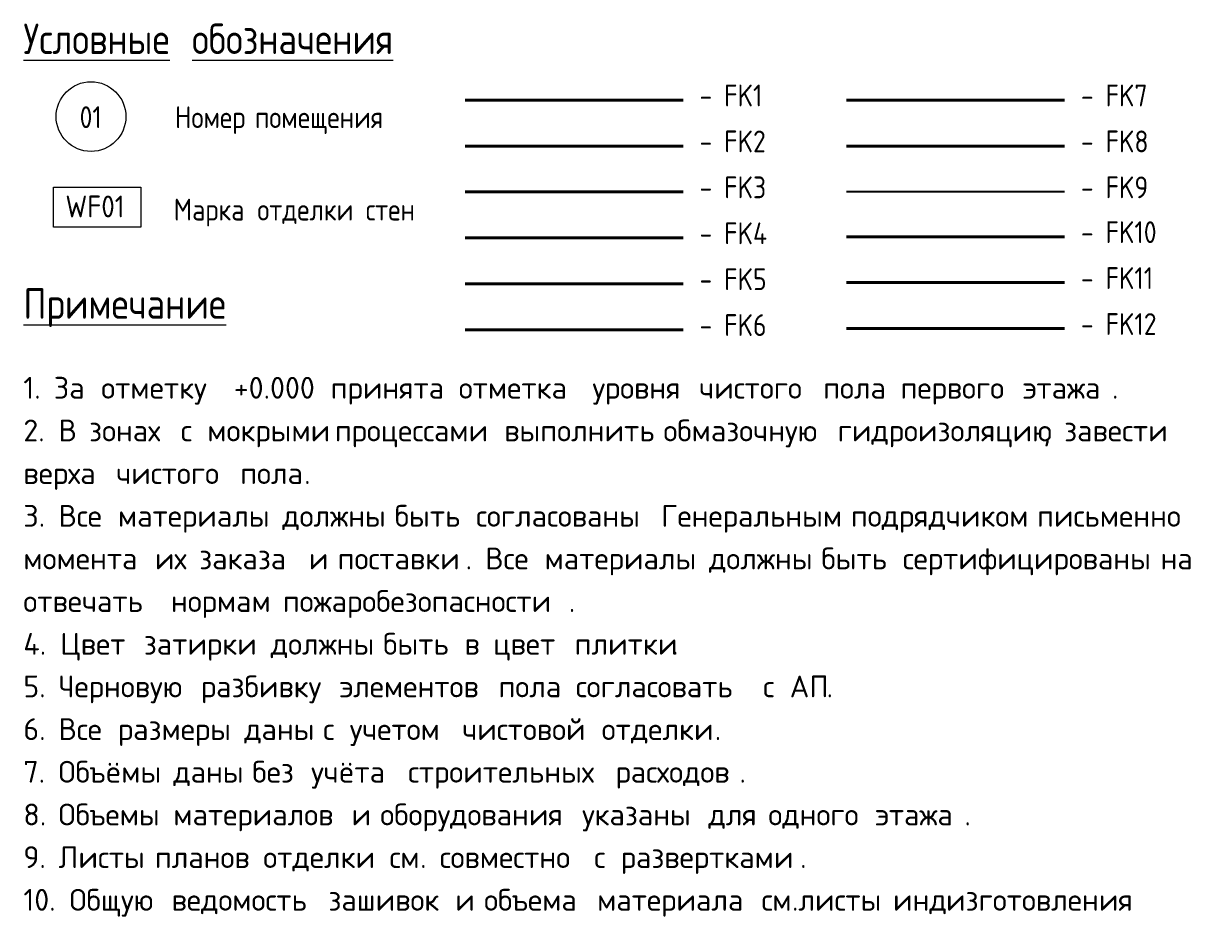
# Model space of a CAD drawing. Header units: millimetres. Extents: x 81711 to 274967, y -8553 to 29000.
# Drawn here: x 127125.3 to 127259.2, y 3562.1 to 3664.6 of the extents above; entities that cross this region are included whole.
import ezdxf

# ---------------------------------------------------------------- set-up
doc = ezdxf.new("R2010")
doc.units = ezdxf.units.MM
for name, color, linetype, lineweight in [('A-DETL', 7, 'Continuous', 9), ('A-DETL-16', 7, 'Continuous', 20), ('A-DETL-3', 7, 'Continuous', 40), ('G-ANNO-TEXT', 7, 'Continuous', 9)]:
    doc.layers.add(name, color=color, linetype=linetype, lineweight=lineweight)
for name, color, linetype, lineweight, true_color in [('A-DETL-10', 7, 'Continuous', 40, 0x408080), ('A-DETL-11', 7, 'Continuous', 40, 0xc2dce7), ('A-DETL-12', 7, 'Continuous', 40, 0xe8ca86), ('A-DETL-2', 7, 'Continuous', 40, 0x50fe6a), ('A-DETL-4', 7, 'Continuous', 40, 0x85be7e), ('A-DETL-5', 7, 'Continuous', 40, 0xede76b), ('A-DETL-6', 7, 'Continuous', 40, 0xd6bca3), ('A-DETL-7', 7, 'Continuous', 40, 0x7171ff), ('A-DETL-8', 7, 'Continuous', 40, 0xbdf0ee), ('A-DETL-9', 7, 'Continuous', 40, 0xff8f59)]:
    doc.layers.add(name, color=color, linetype=linetype, lineweight=lineweight, true_color=true_color)
doc.styles.add('GOST Common_3', font='GOST_Common.ttf', dxfattribs={"width": 0.9, "height": 3.5})
doc.styles.add('GOST Common_4', font='GOST_Common.ttf', dxfattribs={"width": 0.9, "height": 2.5})
doc.styles.add('ISOCPEUR_1', font='isocpeur.ttf', dxfattribs={"width": 0.9, "height": 2.5})
doc.styles.add('ISOCPEUR_2', font='isocpeur.ttf', dxfattribs={"height": 2.5})

msp = doc.modelspace()

# ---------------------------------------------------------------- linework, layer by layer
at = {"layer": 'A-DETL'}
for p, q in [((127128.78, 3645.77), (127138.78, 3645.77)), ((127128.78, 3641.21), (127128.78, 3645.77)), ((127138.78, 3645.77), (127138.78, 3641.21)), ((127138.78, 3641.21), (127128.78, 3641.21))]:
    msp.add_line(p, q, dxfattribs=at)
msp.add_circle((127133.08, 3653.88), 4, dxfattribs=at)
at = {"layer": 'A-DETL-10'}
msp.add_line((127219.74, 3650.5), (127244.74, 3650.5), dxfattribs=at)
at = {"layer": 'A-DETL-11'}
msp.add_line((127219.74, 3629.56), (127244.74, 3629.56), dxfattribs=at)
at = {"layer": 'A-DETL-12'}
msp.add_line((127219.74, 3634.83), (127244.74, 3634.83), dxfattribs=at)
at = {"layer": 'A-DETL-16'}
for p, q in [((127219.74, 3645.31), (127244.74, 3645.31)), ((127219.74, 3645.24), (127244.74, 3645.24))]:
    msp.add_line(p, q, dxfattribs=at)
at = {"layer": 'A-DETL-2'}
msp.add_line((127175.99, 3639.97), (127200.99, 3639.97), dxfattribs=at)
at = {"layer": 'A-DETL-3'}
msp.add_line((127175.99, 3655.77), (127200.99, 3655.77), dxfattribs=at)
at = {"layer": 'A-DETL-4'}
msp.add_line((127175.99, 3650.5), (127200.99, 3650.5), dxfattribs=at)
at = {"layer": 'A-DETL-5'}
msp.add_line((127175.99, 3645.24), (127200.99, 3645.24), dxfattribs=at)
at = {"layer": 'A-DETL-6'}
msp.add_line((127175.99, 3629.43), (127200.99, 3629.43), dxfattribs=at)
at = {"layer": 'A-DETL-7'}
msp.add_line((127175.99, 3634.7), (127200.99, 3634.7), dxfattribs=at)
at = {"layer": 'A-DETL-8'}
msp.add_line((127219.74, 3640.09), (127244.74, 3640.09), dxfattribs=at)
at = {"layer": 'A-DETL-9'}
msp.add_line((127219.74, 3655.77), (127244.74, 3655.77), dxfattribs=at)

# ---------------------------------------------------------------- texts
at = {"layer": 'G-ANNO-TEXT', "attachment_point": 1}
for s, insert, char_height, width, style in [('\\LУсловные', (127125.32, 3664.55), 3.5, 22.1506, 'GOST Common_3'), ('\\L\\fGOST Common|b0|i0|c204|p34|;\\W.9;\\L ', (127143.59, 3664.55), 3.5, 1.2987, 'GOST Common_3'), ('\\Lобозначения', (127144.67, 3664.55), 3.5, 30.1595, 'GOST Common_3'), ('- FK1', (127202.88, 3657.55), 2.5, 8.3696, 'GOST Common_4'), ('- FK7', (127246.63, 3657.55), 2.5, 8.9468, 'GOST Common_4'), ('01', (127131.77, 3655.06), 2.5, 3.319, 'GOST Common_4'), ('Номер', (127142.71, 3655.06), 2.5, 10.1734, 'GOST Common_4'), ('\\fGOST Common|b0|i0|c204|p34|;\\W.9; ', (127151.1, 3655.06), 2.5, 0.938, 'GOST Common_4'), ('помещения', (127151.88, 3655.06), 2.5, 18.543, 'GOST Common_4'), ('- FK2', (127202.88, 3652.28), 2.5, 8.9468, 'GOST Common_4'), ('- FK8', (127246.63, 3652.28), 2.5, 8.9468, 'GOST Common_4'), ('- FK3', (127202.88, 3647.01), 2.5, 8.9468, 'GOST Common_4'), ('- FK9', (127246.63, 3647.01), 2.5, 8.9468, 'GOST Common_4'), ('WF01', (127130.14, 3644.82), 2.5, 8.2975, 'ISOCPEUR_1'), ('Марка', (127142.57, 3644.46), 2.5, 10.6785, 'GOST Common_4'), ('\\fGOST Common|b0|i0|c204|p34|;\\W.9; ', (127151.38, 3644.46), 2.5, 0.938, 'GOST Common_4'), ('отделки', (127152.16, 3644.46), 2.5, 14.1418, 'GOST Common_4'), ('\\fGOST Common|b0|i0|c204|p34|;\\W.9; ', (127163.83, 3644.46), 2.5, 0.938, 'GOST Common_4'), ('стен', (127164.6, 3644.46), 2.5, 8.0089, 'GOST Common_4'), ('- FK4', (127202.88, 3641.74), 2.5, 9.1633, 'GOST Common_4'), ('- FK10', (127246.63, 3641.87), 2.5, 10.3177, 'GOST Common_4'), ('- FK5', (127202.88, 3636.47), 2.5, 8.9468, 'GOST Common_4'), ('- FK11', (127246.63, 3636.6), 2.5, 9.7405, 'GOST Common_4'), ('\\LПримечание', (127125.32, 3634.18), 3.5, 28.5, 'GOST Common_3'), ('- FK6', (127202.88, 3631.21), 2.5, 8.9468, 'GOST Common_4'), ('- FK12', (127246.63, 3631.33), 2.5, 10.3177, 'GOST Common_4'), ('1. ', (127125.32, 3624.02), 2.5, 4.2489, 'ISOCPEUR_2'), ('За', (127128.82, 3624.02), 2.5, 4.73, 'ISOCPEUR_2'), ('\\fISOCPEUR|b0|i0|c204|p34|; ', (127132.73, 3624.02), 2.5, 1.8439, 'ISOCPEUR_2'), (' +0.000 ', (127147.87, 3624.02), 2.5, 15.3924, 'ISOCPEUR_2'), ('\\fISOCPEUR|b0|i0|c204|p34|; ', (127173.74, 3624.02), 2.5, 1.8439, 'ISOCPEUR_2'), ('\\fISOCPEUR|b0|i0|c204|p34|; ', (127189.08, 3624.02), 2.5, 1.8439, 'ISOCPEUR_2'), ('\\fISOCPEUR|b0|i0|c204|p34|; ', (127201.32, 3624.02), 2.5, 1.8439, 'ISOCPEUR_2'), ('\\fISOCPEUR|b0|i0|c204|p34|; ', (127215.54, 3624.02), 2.5, 1.8439, 'ISOCPEUR_2'), ('\\fISOCPEUR|b0|i0|c204|p34|; ', (127224.41, 3624.02), 2.5, 1.8439, 'ISOCPEUR_2'), ('\\fISOCPEUR|b0|i0|c204|p34|; ', (127238.43, 3624.02), 2.5, 1.8439, 'ISOCPEUR_2'), ('отметку', (127134.25, 3624.02), 2.5, 16.5148, 'ISOCPEUR_2'), ('принята', (127160.57, 3624.02), 2.5, 15.9536, 'ISOCPEUR_2'), ('отметка', (127175.26, 3624.02), 2.5, 16.7553, 'ISOCPEUR_2'), ('уровня', (127190.6, 3624.02), 2.5, 12.9873, 'ISOCPEUR_2'), ('чистого', (127202.84, 3624.02), 2.5, 15.3924, 'ISOCPEUR_2'), ('пола', (127217.06, 3624.02), 2.5, 8.8987, 'ISOCPEUR_2'), ('первого', (127225.93, 3624.02), 2.5, 15.1519, 'ISOCPEUR_2'), ('этажа', (127239.95, 3624.02), 2.5, 12.4262, 'ISOCPEUR_2'), ('\\fISOCPEUR|b0|i0|c204|p34|;.', (127250.2, 3624.02), 2.5, 0.8819, 'ISOCPEUR_2'), ('2. ', (127125.32, 3619.12), 2.5, 4.8903, 'ISOCPEUR_2'), ('\\fISOCPEUR|b0|i0|c204|p34|;В', (127129.35, 3619.12), 2.5, 2.4051, 'ISOCPEUR_2'), ('\\fISOCPEUR|b0|i0|c204|p34|; ', (127131.34, 3619.12), 2.5, 1.8439, 'ISOCPEUR_2'), ('зонах', (127132.86, 3619.12), 2.5, 10.903, 'ISOCPEUR_2'), ('\\fISOCPEUR|b0|i0|c204|p34|; ', (127141.86, 3619.12), 2.5, 1.8439, 'ISOCPEUR_2'), ('\\fISOCPEUR|b0|i0|c204|p34|;с', (127143.38, 3619.12), 2.5, 1.8439, 'ISOCPEUR_2'), ('\\fISOCPEUR|b0|i0|c204|p34|; ', (127144.9, 3619.12), 2.5, 1.8439, 'ISOCPEUR_2'), ('мокрыми', (127146.42, 3619.12), 2.5, 15.8734, 'ISOCPEUR_2'), ('\\fISOCPEUR|b0|i0|c204|p34|; ', (127159.52, 3619.12), 2.5, 1.8439, 'ISOCPEUR_2'), ('процессами', (127161.04, 3619.12), 2.5, 21.7257, 'ISOCPEUR_2'), ('\\fISOCPEUR|b0|i0|c204|p34|; ', (127178.96, 3619.12), 2.5, 1.8439, 'ISOCPEUR_2'), ('выполнить', (127180.48, 3619.12), 2.5, 20.2827, 'ISOCPEUR_2'), ('\\fISOCPEUR|b0|i0|c204|p34|; ', (127197.22, 3619.12), 2.5, 1.8439, 'ISOCPEUR_2'), ('обмазочную', (127198.74, 3619.12), 2.5, 22.3671, 'ISOCPEUR_2'), ('\\fISOCPEUR|b0|i0|c204|p34|; ', (127217.2, 3619.12), 2.5, 1.8439, 'ISOCPEUR_2'), ('гидроизоляцию', (127218.72, 3619.12), 2.5, 28.6202, 'ISOCPEUR_2'), ('завести', (127244.71, 3619.12), 2.5, 15.4726, 'ISOCPEUR_2'), ('\\fISOCPEUR|b0|i0|c204|p34|; ', (127257.48, 3619.12), 2.5, 1.8439, 'ISOCPEUR_2'), (', ', (127242.33, 3619.12), 2.5, 2.8861, 'ISOCPEUR_2'), ('\\fISOCPEUR|b0|i0|c204|p34|; ', (127134.45, 3614.23), 2.5, 1.8439, 'ISOCPEUR_2'), ('\\fISOCPEUR|b0|i0|c204|p34|; ', (127148.67, 3614.23), 2.5, 1.8439, 'ISOCPEUR_2'), ('верха', (127125.32, 3614.23), 2.5, 11.0633, 'ISOCPEUR_2'), ('чистого', (127135.97, 3614.23), 2.5, 15.3924, 'ISOCPEUR_2'), ('пола', (127150.19, 3614.23), 2.5, 8.8987, 'ISOCPEUR_2'), ('\\fISOCPEUR|b0|i0|c204|p34|;.', (127157.53, 3614.23), 2.5, 0.8819, 'ISOCPEUR_2'), ('3. ', (127125.32, 3609.33), 2.5, 4.8903, 'ISOCPEUR_2'), ('Все', (127129.35, 3609.33), 2.5, 6.4135, 'ISOCPEUR_2'), ('\\fISOCPEUR|b0|i0|c204|p34|; ', (127134.65, 3609.33), 2.5, 1.8439, 'ISOCPEUR_2'), ('\\fISOCPEUR|b0|i0|c204|p34|; ', (127153.5, 3609.33), 2.5, 1.8439, 'ISOCPEUR_2'), ('\\fISOCPEUR|b0|i0|c204|p34|; ', (127166.4, 3609.33), 2.5, 1.8439, 'ISOCPEUR_2'), ('быть', (127167.92, 3609.33), 2.5, 9.4599, 'ISOCPEUR_2'), ('\\fISOCPEUR|b0|i0|c204|p34|; ', (127175.72, 3609.33), 2.5, 1.8439, 'ISOCPEUR_2'), ('\\fISOCPEUR|b0|i0|c204|p34|; ', (127196.95, 3609.33), 2.5, 1.8439, 'ISOCPEUR_2'), ('Генеральным', (127198.48, 3609.33), 2.5, 24.5316, 'ISOCPEUR_2'), ('\\fISOCPEUR|b0|i0|c204|p34|; ', (127218.72, 3609.33), 2.5, 1.8439, 'ISOCPEUR_2'), ('\\fISOCPEUR|b0|i0|c204|p34|; ', (127240.08, 3609.33), 2.5, 1.8439, 'ISOCPEUR_2'), ('\\fISOCPEUR|b0|i0|c204|p34|; ', (127257.61, 3609.33), 2.5, 1.8439, 'ISOCPEUR_2'), ('материалы', (127136.17, 3609.33), 2.5, 21.0042, 'ISOCPEUR_2'), ('должны', (127155.02, 3609.33), 2.5, 13.789, 'ISOCPEUR_2'), ('согласованы', (127177.24, 3609.33), 2.5, 23.8903, 'ISOCPEUR_2'), ('подрядчиком', (127220.24, 3609.33), 2.5, 24.0506, 'ISOCPEUR_2'), ('письменно', (127241.6, 3609.33), 2.5, 19.4008, 'ISOCPEUR_2'), ('момента', (127125.32, 3604.44), 2.5, 16.4346, 'ISOCPEUR_2'), ('\\fISOCPEUR|b0|i0|c204|p34|; ', (127138.88, 3604.44), 2.5, 1.8439, 'ISOCPEUR_2'), ('их', (127140.4, 3604.44), 2.5, 4.3291, 'ISOCPEUR_2'), ('\\fISOCPEUR|b0|i0|c204|p34|; ', (127143.97, 3604.44), 2.5, 1.8439, 'ISOCPEUR_2'), ('заказа', (127145.49, 3604.44), 2.5, 13.3882, 'ISOCPEUR_2'), ('\\fISOCPEUR|b0|i0|c204|p34|; ', (127156.54, 3604.44), 2.5, 1.8439, 'ISOCPEUR_2'), ('\\fISOCPEUR|b0|i0|c204|p34|;и', (127158.06, 3604.44), 2.5, 2.1646, 'ISOCPEUR_2'), ('\\fISOCPEUR|b0|i0|c204|p34|; ', (127159.85, 3604.44), 2.5, 1.8439, 'ISOCPEUR_2'), ('поставки', (127161.37, 3604.44), 2.5, 17.7975, 'ISOCPEUR_2'), ('Все', (127178.3, 3604.44), 2.5, 6.4135, 'ISOCPEUR_2'), ('\\fISOCPEUR|b0|i0|c204|p34|; ', (127183.59, 3604.44), 2.5, 1.8439, 'ISOCPEUR_2'), ('материалы', (127185.11, 3604.44), 2.5, 21.0042, 'ISOCPEUR_2'), ('\\fISOCPEUR|b0|i0|c204|p34|; ', (127202.44, 3604.44), 2.5, 1.8439, 'ISOCPEUR_2'), ('должны', (127203.97, 3604.44), 2.5, 13.789, 'ISOCPEUR_2'), ('\\fISOCPEUR|b0|i0|c204|p34|; ', (127215.34, 3604.44), 2.5, 1.8439, 'ISOCPEUR_2'), ('быть', (127216.86, 3604.44), 2.5, 9.4599, 'ISOCPEUR_2'), ('\\fISOCPEUR|b0|i0|c204|p34|; ', (127224.67, 3604.44), 2.5, 1.8439, 'ISOCPEUR_2'), ('сертифицированы', (127226.19, 3604.44), 2.5, 33.9915, 'ISOCPEUR_2'), ('\\fISOCPEUR|b0|i0|c204|p34|; ', (127254.24, 3604.44), 2.5, 1.8439, 'ISOCPEUR_2'), ('на', (127255.76, 3604.44), 2.5, 4.5696, 'ISOCPEUR_2'), ('. ', (127176.05, 3604.44), 2.5, 2.7257, 'ISOCPEUR_2'), ('\\fISOCPEUR|b0|i0|c204|p34|; ', (127140.73, 3599.55), 2.5, 1.8439, 'ISOCPEUR_2'), ('\\fISOCPEUR|b0|i0|c204|p34|; ', (127153.56, 3599.55), 2.5, 1.8439, 'ISOCPEUR_2'), ('пожаробезопасности', (127155.08, 3599.55), 2.5, 39.7637, 'ISOCPEUR_2'), ('отвечать', (127125.32, 3599.55), 2.5, 18.6793, 'ISOCPEUR_2'), ('нормам', (127142.25, 3599.55), 2.5, 13.7089, 'ISOCPEUR_2'), ('\\fISOCPEUR|b0|i0|c204|p34|;.', (127187.89, 3599.55), 2.5, 0.8819, 'ISOCPEUR_2'), ('4. ', (127125.32, 3594.65), 2.5, 5.1308, 'ISOCPEUR_2'), ('Цвет', (127129.55, 3594.65), 2.5, 9.7806, 'ISOCPEUR_2'), ('\\fISOCPEUR|b0|i0|c204|p34|; ', (127137.62, 3594.65), 2.5, 1.8439, 'ISOCPEUR_2'), ('затирки', (127139.14, 3594.65), 2.5, 15.7932, 'ISOCPEUR_2'), ('\\fISOCPEUR|b0|i0|c204|p34|; ', (127152.17, 3594.65), 2.5, 1.8439, 'ISOCPEUR_2'), ('должны', (127153.7, 3594.65), 2.5, 13.789, 'ISOCPEUR_2'), ('\\fISOCPEUR|b0|i0|c204|p34|; ', (127165.07, 3594.65), 2.5, 1.8439, 'ISOCPEUR_2'), ('быть', (127166.59, 3594.65), 2.5, 9.4599, 'ISOCPEUR_2'), ('\\fISOCPEUR|b0|i0|c204|p34|; ', (127174.4, 3594.65), 2.5, 1.8439, 'ISOCPEUR_2'), ('\\fISOCPEUR|b0|i0|c204|p34|; ', (127177.71, 3594.65), 2.5, 1.8439, 'ISOCPEUR_2'), ('\\fISOCPEUR|b0|i0|c204|p34|; ', (127187.03, 3594.65), 2.5, 1.8439, 'ISOCPEUR_2'), ('\\fISOCPEUR|b0|i0|c204|p34|;в', (127175.92, 3594.65), 2.5, 2.1646, 'ISOCPEUR_2'), ('цвет', (127179.23, 3594.65), 2.5, 9.4599, 'ISOCPEUR_2'), ('плитки', (127188.55, 3594.65), 2.5, 13.5485, 'ISOCPEUR_2'), ('\\fISOCPEUR|b0|i0|c204|p34|;.', (127199.73, 3594.65), 2.5, 0.8819, 'ISOCPEUR_2'), ('5. ', (127125.32, 3589.76), 2.5, 4.8903, 'ISOCPEUR_2'), ('Черновую', (127129.35, 3589.76), 2.5, 17.9578, 'ISOCPEUR_2'), ('\\fISOCPEUR|b0|i0|c204|p34|; ', (127144.17, 3589.76), 2.5, 1.8439, 'ISOCPEUR_2'), ('разбивку', (127145.69, 3589.76), 2.5, 17.3966, 'ISOCPEUR_2'), ('\\fISOCPEUR|b0|i0|c204|p34|; ', (127160.05, 3589.76), 2.5, 1.8439, 'ISOCPEUR_2'), ('элементов', (127161.57, 3589.76), 2.5, 20.2827, 'ISOCPEUR_2'), ('\\fISOCPEUR|b0|i0|c204|p34|; ', (127178.3, 3589.76), 2.5, 1.8439, 'ISOCPEUR_2'), ('пола', (127179.82, 3589.76), 2.5, 8.8987, 'ISOCPEUR_2'), ('\\fISOCPEUR|b0|i0|c204|p34|; ', (127187.17, 3589.76), 2.5, 1.8439, 'ISOCPEUR_2'), ('согласовать', (127188.69, 3589.76), 2.5, 24.211, 'ISOCPEUR_2'), ('\\fISOCPEUR|b0|i0|c204|p34|; ', (127208.66, 3589.76), 2.5, 1.8439, 'ISOCPEUR_2'), ('\\fISOCPEUR|b0|i0|c204|p34|;с', (127210.18, 3589.76), 2.5, 1.8439, 'ISOCPEUR_2'), ('\\fISOCPEUR|b0|i0|c204|p34|; ', (127211.71, 3589.76), 2.5, 1.8439, 'ISOCPEUR_2'), ('АП', (127213.23, 3589.76), 2.5, 5.1308, 'ISOCPEUR_2'), ('\\fISOCPEUR|b0|i0|c204|p34|;.', (127217.46, 3589.76), 2.5, 0.8819, 'ISOCPEUR_2'), ('6. ', (127125.32, 3584.86), 2.5, 4.8903, 'ISOCPEUR_2'), ('Все', (127129.35, 3584.86), 2.5, 6.4135, 'ISOCPEUR_2'), ('\\fISOCPEUR|b0|i0|c204|p34|; ', (127134.65, 3584.86), 2.5, 1.8439, 'ISOCPEUR_2'), ('\\fISOCPEUR|b0|i0|c204|p34|; ', (127149.13, 3584.86), 2.5, 1.8439, 'ISOCPEUR_2'), ('\\fISOCPEUR|b0|i0|c204|p34|; ', (127158.19, 3584.86), 2.5, 1.8439, 'ISOCPEUR_2'), ('\\fISOCPEUR|b0|i0|c204|p34|; ', (127161.24, 3584.86), 2.5, 1.8439, 'ISOCPEUR_2'), ('\\fISOCPEUR|b0|i0|c204|p34|; ', (127174.13, 3584.86), 2.5, 1.8439, 'ISOCPEUR_2'), ('чистовой', (127175.66, 3584.86), 2.5, 17.557, 'ISOCPEUR_2'), ('\\fISOCPEUR|b0|i0|c204|p34|; ', (127190.14, 3584.86), 2.5, 1.8439, 'ISOCPEUR_2'), ('размеры', (127136.17, 3584.86), 2.5, 15.7131, 'ISOCPEUR_2'), ('даны', (127150.65, 3584.86), 2.5, 9.1392, 'ISOCPEUR_2'), ('\\fISOCPEUR|b0|i0|c204|p34|;с', (127159.71, 3584.86), 2.5, 1.8439, 'ISOCPEUR_2'), ('учетом', (127162.76, 3584.86), 2.5, 13.789, 'ISOCPEUR_2'), ('отделки', (127191.66, 3584.86), 2.5, 15.7131, 'ISOCPEUR_2'), ('\\fISOCPEUR|b0|i0|c204|p34|;.', (127204.63, 3584.86), 2.5, 0.8819, 'ISOCPEUR_2'), ('7. ', (127125.32, 3579.97), 2.5, 4.8903, 'ISOCPEUR_2'), ('Объёмы', (127129.35, 3579.97), 2.5, 14.1097, 'ISOCPEUR_2'), ('\\fISOCPEUR|b0|i0|c204|p34|; ', (127141, 3579.97), 2.5, 1.8439, 'ISOCPEUR_2'), ('даны', (127142.52, 3579.97), 2.5, 9.1392, 'ISOCPEUR_2'), ('\\fISOCPEUR|b0|i0|c204|p34|; ', (127150.06, 3579.97), 2.5, 1.8439, 'ISOCPEUR_2'), ('без', (127151.58, 3579.97), 2.5, 6.3333, 'ISOCPEUR_2'), ('\\fISOCPEUR|b0|i0|c204|p34|; ', (127156.8, 3579.97), 2.5, 1.8439, 'ISOCPEUR_2'), ('учёта', (127158.33, 3579.97), 2.5, 11.6245, 'ISOCPEUR_2'), ('\\fISOCPEUR|b0|i0|c204|p34|; ', (127167.92, 3579.97), 2.5, 1.8439, 'ISOCPEUR_2'), ('строительных', (127169.44, 3579.97), 2.5, 27.0169, 'ISOCPEUR_2'), ('\\fISOCPEUR|b0|i0|c204|p34|; ', (127191.73, 3579.97), 2.5, 1.8439, 'ISOCPEUR_2'), ('расходов', (127193.25, 3579.97), 2.5, 17.2363, 'ISOCPEUR_2'), ('\\fISOCPEUR|b0|i0|c204|p34|;.', (127207.47, 3579.97), 2.5, 0.8819, 'ISOCPEUR_2'), ('8. ', (127125.32, 3575.07), 2.5, 4.8903, 'ISOCPEUR_2'), ('Объемы', (127129.35, 3575.07), 2.5, 14.1097, 'ISOCPEUR_2'), ('\\fISOCPEUR|b0|i0|c204|p34|; ', (127141, 3575.07), 2.5, 1.8439, 'ISOCPEUR_2'), ('материалов', (127142.52, 3575.07), 2.5, 22.9283, 'ISOCPEUR_2'), ('\\fISOCPEUR|b0|i0|c204|p34|; ', (127161.43, 3575.07), 2.5, 1.8439, 'ISOCPEUR_2'), ('\\fISOCPEUR|b0|i0|c204|p34|;и', (127162.96, 3575.07), 2.5, 2.1646, 'ISOCPEUR_2'), ('\\fISOCPEUR|b0|i0|c204|p34|; ', (127164.74, 3575.07), 2.5, 1.8439, 'ISOCPEUR_2'), ('оборудования', (127166.26, 3575.07), 2.5, 26.2152, 'ISOCPEUR_2'), ('\\fISOCPEUR|b0|i0|c204|p34|; ', (127187.89, 3575.07), 2.5, 1.8439, 'ISOCPEUR_2'), ('указаны', (127189.41, 3575.07), 2.5, 15.7131, 'ISOCPEUR_2'), ('\\fISOCPEUR|b0|i0|c204|p34|; ', (127202.38, 3575.07), 2.5, 1.8439, 'ISOCPEUR_2'), ('для', (127203.9, 3575.07), 2.5, 6.4937, 'ISOCPEUR_2'), ('\\fISOCPEUR|b0|i0|c204|p34|; ', (127209.26, 3575.07), 2.5, 1.8439, 'ISOCPEUR_2'), ('одного', (127210.78, 3575.07), 2.5, 12.9873, 'ISOCPEUR_2'), ('\\fISOCPEUR|b0|i0|c204|p34|; ', (127221.49, 3575.07), 2.5, 1.8439, 'ISOCPEUR_2'), ('этажа', (127223.02, 3575.07), 2.5, 12.4262, 'ISOCPEUR_2'), ('\\fISOCPEUR|b0|i0|c204|p34|;.', (127233.27, 3575.07), 2.5, 0.8819, 'ISOCPEUR_2'), ('9. ', (127125.32, 3570.18), 2.5, 4.8903, 'ISOCPEUR_2'), ('Листы', (127129.35, 3570.18), 2.5, 11.5443, 'ISOCPEUR_2'), ('\\fISOCPEUR|b0|i0|c204|p34|; ', (127138.88, 3570.18), 2.5, 1.8439, 'ISOCPEUR_2'), ('\\fISOCPEUR|b0|i0|c204|p34|; ', (127151.31, 3570.18), 2.5, 1.8439, 'ISOCPEUR_2'), ('\\fISOCPEUR|b0|i0|c204|p34|; ', (127165.8, 3570.18), 2.5, 1.8439, 'ISOCPEUR_2'), ('\\fISOCPEUR|b0|i0|c204|p34|; ', (127189.28, 3570.18), 2.5, 1.8439, 'ISOCPEUR_2'), ('\\fISOCPEUR|b0|i0|c204|p34|; ', (127192.32, 3570.18), 2.5, 1.8439, 'ISOCPEUR_2'), ('развертками', (127193.85, 3570.18), 2.5, 24.9325, 'ISOCPEUR_2'), ('планов', (127140.4, 3570.18), 2.5, 13.2278, 'ISOCPEUR_2'), ('отделки', (127152.84, 3570.18), 2.5, 15.7131, 'ISOCPEUR_2'), ('см', (127167.32, 3570.18), 2.5, 4.2489, 'ISOCPEUR_2'), ('совместно', (127173.08, 3570.18), 2.5, 19.6413, 'ISOCPEUR_2'), ('\\fISOCPEUR|b0|i0|c204|p34|;с', (127190.8, 3570.18), 2.5, 1.8439, 'ISOCPEUR_2'), ('. ', (127170.83, 3570.18), 2.5, 2.7257, 'ISOCPEUR_2'), ('\\fISOCPEUR|b0|i0|c204|p34|;.', (127214.42, 3570.18), 2.5, 0.8819, 'ISOCPEUR_2'), ('10. ', (127125.32, 3565.28), 2.5, 6.4135, 'ISOCPEUR_2'), ('Общую', (127130.61, 3565.28), 2.5, 12.346, 'ISOCPEUR_2'), ('\\fISOCPEUR|b0|i0|c204|p34|; ', (127140.8, 3565.28), 2.5, 1.8439, 'ISOCPEUR_2'), ('ведомость', (127142.32, 3565.28), 2.5, 19.962, 'ISOCPEUR_2'), ('\\fISOCPEUR|b0|i0|c204|p34|; ', (127158.79, 3565.28), 2.5, 1.8439, 'ISOCPEUR_2'), ('зашивок', (127160.31, 3565.28), 2.5, 15.7932, 'ISOCPEUR_2'), ('\\fISOCPEUR|b0|i0|c204|p34|; ', (127173.34, 3565.28), 2.5, 1.8439, 'ISOCPEUR_2'), ('\\fISOCPEUR|b0|i0|c204|p34|;и', (127174.86, 3565.28), 2.5, 2.1646, 'ISOCPEUR_2'), ('\\fISOCPEUR|b0|i0|c204|p34|; ', (127176.65, 3565.28), 2.5, 1.8439, 'ISOCPEUR_2'), ('объема', (127178.17, 3565.28), 2.5, 13.8692, 'ISOCPEUR_2'), ('\\fISOCPEUR|b0|i0|c204|p34|; ', (127189.61, 3565.28), 2.5, 1.8439, 'ISOCPEUR_2'), ('материала', (127191.13, 3565.28), 2.5, 21.0042, 'ISOCPEUR_2'), ('\\fISOCPEUR|b0|i0|c204|p34|; ', (127208.46, 3565.28), 2.5, 1.8439, 'ISOCPEUR_2'), ('см', (127209.99, 3565.28), 2.5, 4.2489, 'ISOCPEUR_2'), ('листы', (127214.22, 3565.28), 2.5, 11.3038, 'ISOCPEUR_2'), ('\\fISOCPEUR|b0|i0|c204|p34|; ', (127223.55, 3565.28), 2.5, 1.8439, 'ISOCPEUR_2'), ('инд', (127225.07, 3565.28), 2.5, 6.4937, 'ISOCPEUR_2'), ('изготовления', (127231.15, 3565.28), 2.5, 26.3755, 'ISOCPEUR_2'), ('\\fISOCPEUR|b0|i0|c204|p34|;.', (127213.49, 3565.28), 2.5, 0.8819, 'ISOCPEUR_2'), ('\\fISOCPEUR|b0|i0|c204|p34|;.', (127230.42, 3565.28), 2.5, 0.8819, 'ISOCPEUR_2')]:
    msp.add_mtext(s, dxfattribs=dict(at, insert=insert, char_height=char_height, width=width, style=style))

doc.saveas('drawing.dxf')
